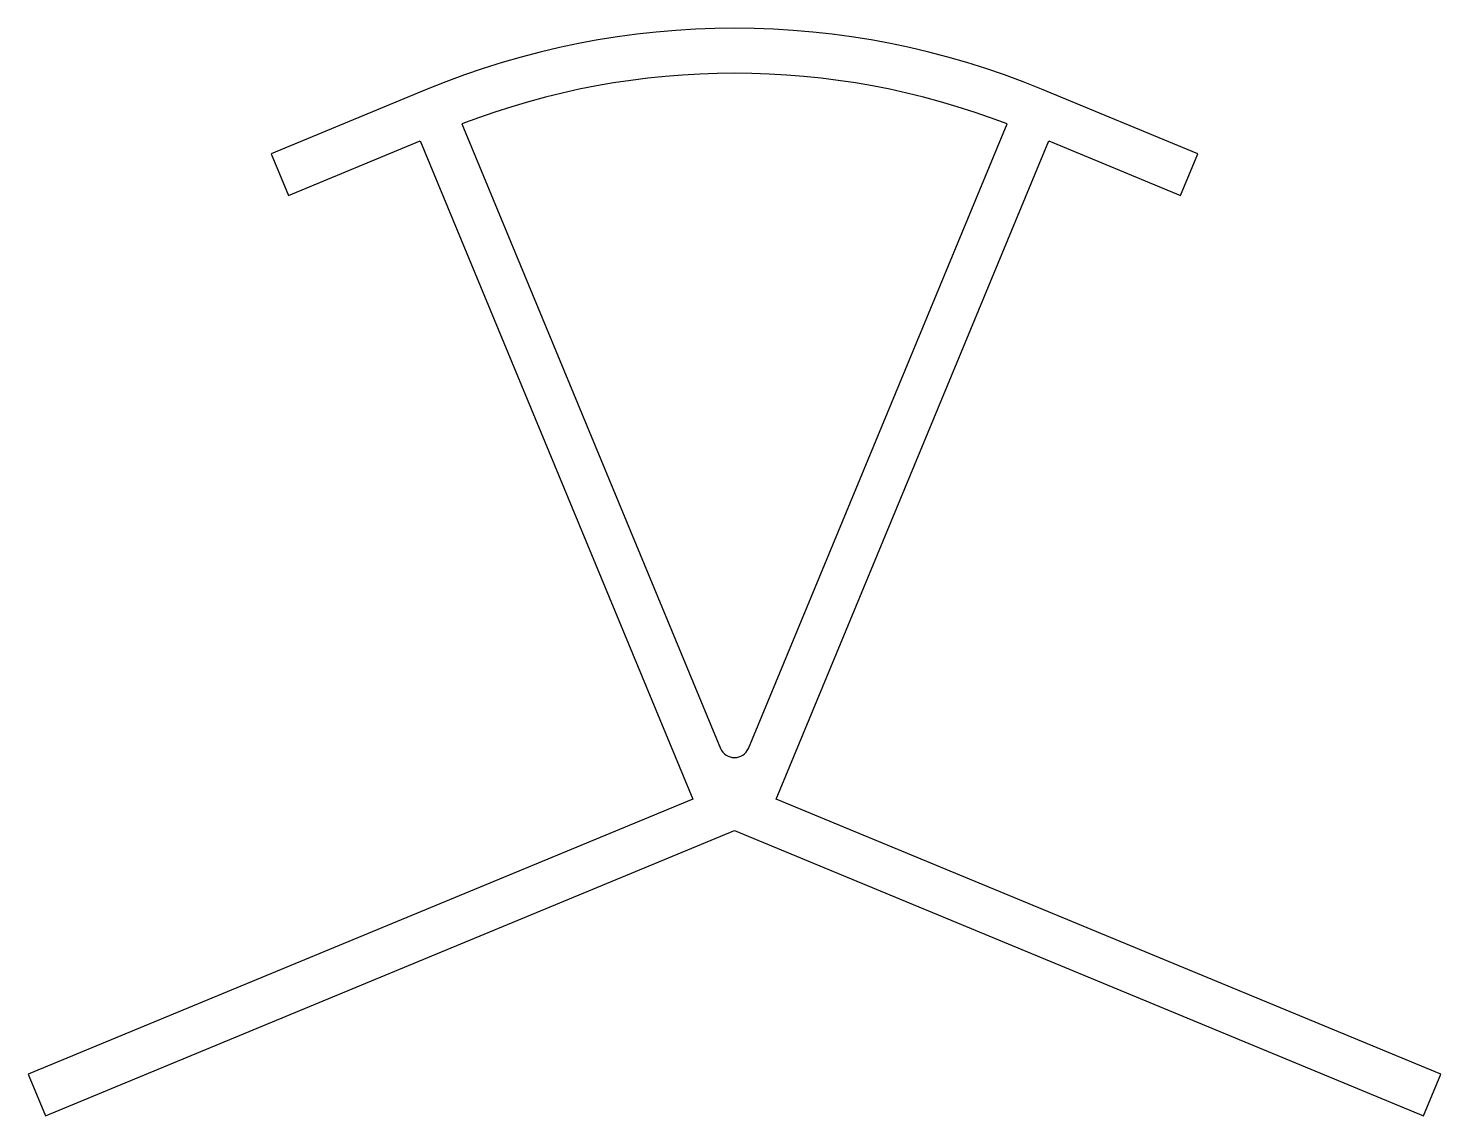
# Model space of a CAD drawing. Extents: x 238.3 to 276, y 233.7 to 262.7.
import ezdxf

# ---------------------------------------------------------------- set-up
doc = ezdxf.new("R2010")
doc.units = 0
doc.layers.add('ANA', color=220, linetype='CONTINUOUS')

msp = doc.modelspace()

# ---------------------------------------------------------------- linework, layer by layer
at = {"layer": 'ANA'}
for points in [[(257.154, 241.292), (275.525, 233.683), (275.984, 234.791), (258.263, 242.132), (265.534, 259.685), (269.044, 258.231), (269.503, 259.34), (265.343, 261.063, 0.198912), (248.964, 261.063), (244.804, 259.34), (245.263, 258.231), (248.774, 259.685), (256.045, 242.132), (238.324, 234.791), (238.783, 233.683)], [(257.523, 243.483), (264.423, 260.139, 0.186151), (249.885, 260.139), (256.784, 243.483, 0.668179)]]:
    msp.add_lwpolyline(points, format="xyb", close=True, dxfattribs=at)

doc.saveas('drawing.dxf')
